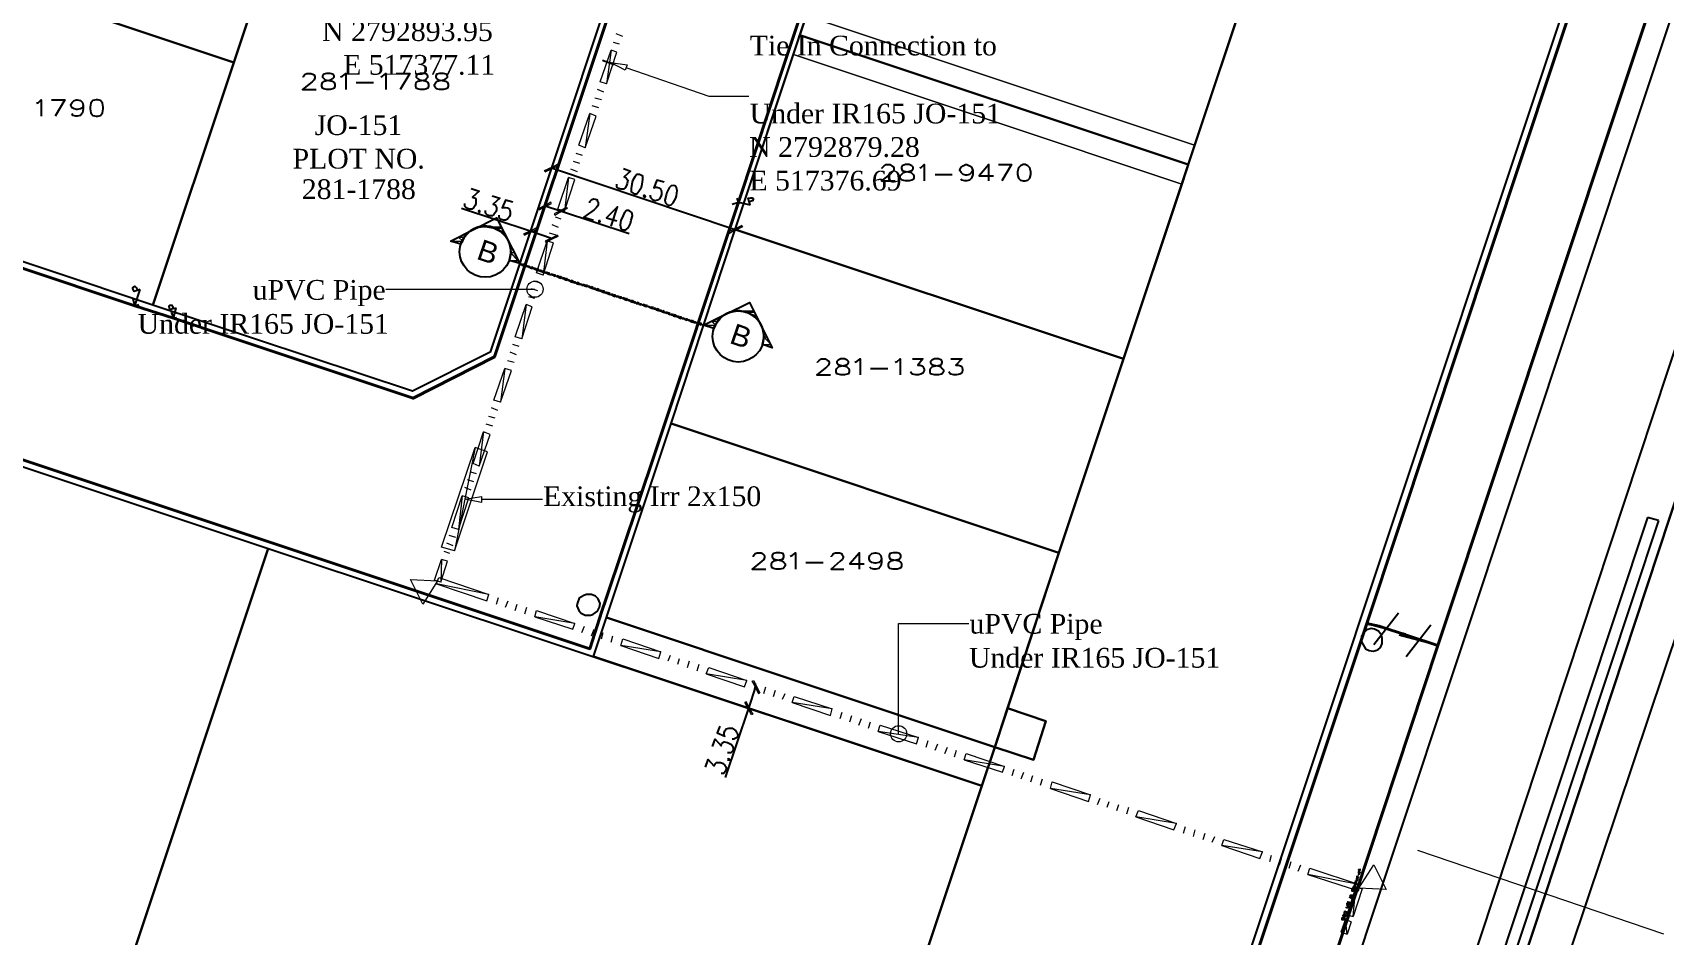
# Model space of a CAD drawing. Header units: inches. Extents: x 5 to 844, y 8 to 596.
# Drawn here: x 239 to 563.3, y 245.1 to 424.4 of the extents above; entities that cross this region are included whole.
import ezdxf

# ---------------------------------------------------------------- set-up
doc = ezdxf.new("R2010")
doc.units = ezdxf.units.IN
doc.header["$MEASUREMENT"] = 0
doc.layers.add('PDF_Geometry', color=7, linetype='Continuous')
doc.layers.add('PDF_Text', color=7, linetype='Continuous')
doc.styles.add('PDF Arial', font='arial.ttf')
doc.styles.add('PDF Times New Roman', font='times.ttf')

msp = doc.modelspace()

# ---------------------------------------------------------------- linework, layer by layer
at = {"layer": 'PDF_Geometry', "color": 5, "lineweight": 40}
for points in [[(352.15, 309.47), (352.93, 311.78), (362.7, 340.97), (379.28, 390.72), (388.67, 419.14), (403.19, 462.85), (416.05, 501.29), (427.62, 536.26), (428.91, 539.86), (441.76, 578.43), (446.13, 591.67)], [(10.69, 394.45), (19.56, 393.94), (36.14, 392.39), (52.73, 390.34), (69.18, 387.89), (85.64, 384.94), (101.97, 381.6), (118.55, 377.61), (135.01, 373.11), (151.34, 368.22), (167.53, 362.7), (170.62, 361.67), (349.71, 302.01), (350.74, 305.1), (352.15, 309.47)]]:
    msp.add_lwpolyline(points, dxfattribs=at)
at = {"layer": 'PDF_Geometry', "lineweight": 25}
for points in [[(533.04, 591.67), (532.79, 591.03), (519.93, 552.46), (507.2, 513.89), (494.35, 475.32), (481.49, 436.75), (469.92, 402.04), (467.35, 394.32), (455.78, 359.61), (442.92, 321.04), (430.19, 282.47), (353.05, 308.18), (365.91, 346.75), (378.64, 385.32), (390.21, 420.04), (392.78, 427.75), (404.35, 462.46), (417.21, 500.9), (430.06, 539.47), (442.92, 578.04), (447.42, 591.67)], [(597.33, 591.67), (448.83, 145.68), (371.7, 106.98), (427.62, 274.76), (430.19, 282.47), (437.91, 279.9), (440.35, 287.61), (432.76, 290.19), (442.92, 321.04), (455.78, 359.61), (481.49, 436.75), (494.35, 475.32), (507.2, 513.89), (519.93, 552.46), (532.79, 591.03), (533.04, 591.67)], [(233.36, 487.15), (295.07, 466.71), (346.5, 449.48), (354.21, 434.05), (329.91, 360.9), (314.48, 353.18), (262.93, 370.28), (201.22, 390.85)], [(292.76, 415.54), (292.76, 415.66), (293.01, 416.05), (293.14, 416.18), (293.53, 416.31), (294.3, 416.31), (294.69, 416.18), (294.94, 416.05), (295.07, 415.66), (295.07, 415.41), (294.94, 415.02), (294.56, 414.64), (292.63, 413.09), (295.33, 413.09)], [(297.39, 416.31), (296.87, 416.18), (296.61, 415.79), (296.61, 415.54), (296.87, 415.28), (297.13, 415.02), (297.9, 414.89), (298.54, 414.77), (298.93, 414.51), (299.06, 414.12), (299.06, 413.74), (298.93, 413.35), (298.67, 413.22), (298.16, 413.09), (297.39, 413.09), (296.87, 413.22), (296.61, 413.35), (296.49, 413.74), (296.49, 414.12), (296.61, 414.51), (297, 414.77), (297.51, 414.89), (298.29, 415.02), (298.67, 415.28), (298.93, 415.54), (298.93, 415.79), (298.67, 416.18), (298.16, 416.31), (297.39, 416.31)], [(300.21, 415.66), (300.6, 415.79), (301.24, 416.31), (301.24, 413.09)], [(308.18, 415.66), (308.57, 415.79), (309.21, 416.31), (309.21, 413.09)], [(311.27, 416.31), (313.97, 416.31), (312.04, 413.09)], [(316.03, 416.31), (315.51, 416.18), (315.26, 415.79), (315.26, 415.54), (315.51, 415.28), (315.9, 415.02), (316.67, 414.89), (317.18, 414.77), (317.57, 414.51), (317.7, 414.12), (317.7, 413.74), (317.57, 413.35), (317.31, 413.22), (316.8, 413.09), (316.03, 413.09), (315.51, 413.22), (315.26, 413.35), (315.13, 413.74), (315.13, 414.12), (315.26, 414.51), (315.64, 414.77), (316.28, 414.89), (317.06, 415.02), (317.31, 415.28), (317.57, 415.54), (317.57, 415.79), (317.31, 416.18), (316.8, 416.31), (316.03, 416.31)], [(319.88, 416.31), (319.24, 416.18), (319.11, 415.79), (319.11, 415.54), (319.24, 415.28), (319.63, 415.02), (320.4, 414.89), (321.04, 414.77), (321.43, 414.51), (321.56, 414.12), (321.56, 413.74), (321.43, 413.35), (321.17, 413.22), (320.66, 413.09), (319.88, 413.09), (319.24, 413.22), (319.11, 413.35), (318.86, 413.74), (318.86, 414.12), (319.11, 414.51), (319.5, 414.77), (320.01, 414.89), (320.78, 415.02), (321.17, 415.28), (321.43, 415.54), (321.43, 415.79), (321.17, 416.18), (320.66, 416.31), (319.88, 416.31)], [(303.3, 414.51), (306.77, 414.51)], [(239.79, 410.39), (240.17, 410.52), (240.69, 411.04), (240.69, 407.82)], [(242.75, 411.04), (245.44, 411.04), (243.52, 407.82)], [(249.04, 410.01), (248.92, 409.49), (248.53, 409.24), (247.89, 409.11), (247.76, 409.11), (247.24, 409.24), (246.86, 409.49), (246.6, 410.01), (246.6, 410.14), (246.86, 410.52), (247.24, 410.91), (247.76, 411.04), (247.89, 411.04), (248.53, 410.91), (248.92, 410.52), (249.04, 410.01), (249.04, 409.24), (248.92, 408.47), (248.53, 407.95), (247.89, 407.82), (247.63, 407.82), (246.99, 407.95), (246.86, 408.34)], [(251.62, 411.04), (250.97, 410.91), (250.59, 410.39), (250.46, 409.62), (250.46, 409.24), (250.59, 408.47), (250.97, 407.95), (251.62, 407.82), (252, 407.82), (252.52, 407.95), (252.9, 408.47), (253.03, 409.24), (253.03, 409.62), (252.9, 410.39), (252.52, 410.91), (252, 411.04), (251.62, 411.04)], [(342.13, 397.54), (342.13, 397.54)], [(342.13, 397.54), (378.64, 385.32)], [(407.82, 397.41), (407.82, 397.54), (408.08, 397.79), (408.21, 397.92), (408.59, 398.18), (409.37, 398.18), (409.75, 397.92), (410.01, 397.79), (410.14, 397.54), (410.14, 397.15), (410.01, 396.89), (409.62, 396.51), (407.69, 394.97), (410.39, 394.97)], [(412.45, 398.18), (411.81, 397.92), (411.68, 397.67), (411.68, 397.41), (411.81, 397.02), (412.19, 396.89), (412.97, 396.77), (413.61, 396.64), (413.99, 396.25), (414.12, 395.99), (414.12, 395.48), (413.99, 395.22), (413.74, 395.09), (413.22, 394.97), (412.45, 394.97), (411.81, 395.09), (411.68, 395.22), (411.42, 395.48), (411.42, 395.99), (411.68, 396.25), (412.07, 396.64), (412.58, 396.77), (413.35, 396.89), (413.74, 397.02), (413.99, 397.41), (413.99, 397.67), (413.74, 397.92), (413.22, 398.18), (412.45, 398.18)], [(415.28, 397.54), (415.66, 397.67), (416.18, 398.18), (416.18, 394.97)], [(418.36, 396.25), (421.71, 396.25)], [(425.82, 397.02), (425.56, 396.64), (425.18, 396.25), (424.66, 396.12), (424.41, 396.12), (423.89, 396.25), (423.51, 396.64), (423.25, 397.02), (423.25, 397.15), (423.51, 397.67), (423.89, 397.92), (424.41, 398.18), (424.66, 398.18), (425.18, 397.92), (425.56, 397.67), (425.82, 397.02), (425.82, 396.25), (425.56, 395.48), (425.18, 395.09), (424.66, 394.97), (424.28, 394.97), (423.64, 395.09), (423.51, 395.35)], [(429.04, 394.97), (429.04, 398.18), (427.11, 395.99), (429.94, 395.99)], [(430.96, 398.18), (433.54, 398.18), (431.61, 394.97)], [(435.85, 398.18), (435.34, 397.92), (434.95, 397.54), (434.69, 396.77), (434.69, 396.25), (434.95, 395.48), (435.34, 395.09), (435.85, 394.97), (436.24, 394.97), (436.75, 395.09), (437.14, 395.48), (437.39, 396.25), (437.39, 396.77), (437.14, 397.54), (436.75, 397.92), (436.24, 398.18), (435.85, 398.18)], [(10.69, 393.29), (12.87, 393.17), (30.23, 391.75), (33.96, 391.37), (51.31, 389.31), (68.67, 386.74), (71.88, 386.22), (89.11, 383.01), (106.21, 379.41), (110.45, 378.38), (127.42, 374.01), (144.26, 369.12), (169.98, 360.51), (285.81, 321.94), (427.62, 274.76), (371.7, 106.98)], [(342.13, 383.65), (342.13, 383.52), (337.88, 384.94), (324.26, 389.44)], [(340.84, 390.08), (340.84, 389.95)], [(343.93, 389.05), (343.93, 388.92), (340.84, 389.95)], [(322.07, 383.01), (331.2, 387.64), (335.83, 378.51), (333.77, 379.15)], [(357.55, 384.42), (343.93, 388.92)], [(324.13, 382.37), (322.07, 383.01)], [(337.88, 384.94), (337.88, 384.94)], [(378.77, 385.45), (378.77, 385.32)], [(372.34, 366.3), (381.47, 370.8), (385.97, 361.8), (384.04, 362.44)], [(374.4, 365.65), (372.34, 366.3)], [(394.97, 358.84), (394.97, 358.97), (395.22, 359.22), (395.35, 359.35), (395.74, 359.61), (396.51, 359.61), (396.89, 359.35), (397.15, 359.22), (397.28, 358.97), (397.28, 358.71), (397.15, 358.32), (396.77, 357.94), (394.84, 356.4), (397.54, 356.4)], [(399.59, 359.61), (399.08, 359.35), (398.82, 359.1), (398.82, 358.84), (399.08, 358.45), (399.47, 358.32), (400.11, 358.2), (400.75, 358.07), (401.14, 357.68), (401.27, 357.42), (401.27, 357.04), (401.14, 356.65), (400.88, 356.53), (400.37, 356.4), (399.59, 356.4), (399.08, 356.53), (398.82, 356.65), (398.69, 357.04), (398.69, 357.42), (398.82, 357.68), (399.21, 358.07), (399.85, 358.2), (400.49, 358.32), (400.88, 358.45), (401.14, 358.84), (401.14, 359.1), (400.88, 359.35), (400.37, 359.61), (399.59, 359.61)], [(402.42, 358.97), (402.81, 359.1), (403.45, 359.61), (403.45, 356.4)], [(405.51, 357.68), (408.98, 357.68)], [(410.39, 358.97), (410.78, 359.1), (411.42, 359.61), (411.42, 356.4)], [(413.87, 359.61), (415.92, 359.61), (414.89, 358.32), (415.41, 358.32), (415.79, 358.2), (415.92, 358.07), (416.18, 357.55), (416.18, 357.3), (415.92, 356.78), (415.54, 356.53), (415.02, 356.4), (414.51, 356.4), (413.87, 356.53), (413.74, 356.65), (413.48, 357.04)], [(418.24, 359.61), (417.72, 359.35), (417.46, 359.1), (417.46, 358.84), (417.72, 358.45), (418.11, 358.32), (418.88, 358.2), (419.39, 358.07), (419.78, 357.68), (420.04, 357.42), (420.04, 357.04), (419.78, 356.65), (419.65, 356.53), (419.01, 356.4), (418.24, 356.4), (417.72, 356.53), (417.46, 356.65), (417.34, 357.04), (417.34, 357.42), (417.46, 357.68), (417.85, 358.07), (418.49, 358.2), (419.26, 358.32), (419.65, 358.45), (419.78, 358.84), (419.78, 359.1), (419.65, 359.35), (419.01, 359.61), (418.24, 359.61)], [(421.45, 359.61), (423.64, 359.61), (422.48, 358.32), (422.99, 358.32), (423.38, 358.2), (423.64, 358.07), (423.76, 357.55), (423.76, 357.3), (423.64, 356.78), (423.25, 356.53), (422.61, 356.4), (422.09, 356.4), (421.45, 356.53), (421.32, 356.65), (421.06, 357.04)], [(382.24, 320.27), (382.24, 320.4), (382.37, 320.66), (382.62, 320.91), (383.01, 321.04), (383.78, 321.04), (384.04, 320.91), (384.3, 320.66), (384.42, 320.4), (384.42, 320.14), (384.3, 319.76), (383.91, 319.37), (381.98, 317.83), (384.68, 317.83)], [(386.74, 321.04), (386.22, 320.91), (385.97, 320.53), (385.97, 320.27), (386.22, 319.88), (386.61, 319.76), (387.38, 319.63), (387.89, 319.5), (388.28, 319.11), (388.54, 318.86), (388.54, 318.47), (388.28, 318.08), (388.15, 317.96), (387.51, 317.83), (386.74, 317.83), (386.22, 317.96), (385.97, 318.08), (385.84, 318.47), (385.84, 318.86), (385.97, 319.11), (386.35, 319.5), (386.99, 319.63), (387.77, 319.76), (388.15, 319.88), (388.28, 320.27), (388.28, 320.53), (388.15, 320.91), (387.51, 321.04), (386.74, 321.04)], [(389.57, 320.4), (389.95, 320.53), (390.59, 321.04), (390.59, 317.83)], [(397.79, 320.27), (397.79, 320.4), (398.05, 320.66), (398.18, 320.91), (398.57, 321.04), (399.34, 321.04), (399.72, 320.91), (399.85, 320.66), (400.11, 320.4), (400.11, 320.14), (399.85, 319.76), (399.47, 319.37), (397.67, 317.83), (400.24, 317.83)], [(403.32, 317.83), (403.32, 321.04), (401.39, 318.86), (404.22, 318.86)], [(407.69, 319.88), (407.57, 319.5), (407.18, 319.11), (406.54, 318.98), (406.41, 318.98), (405.77, 319.11), (405.38, 319.5), (405.25, 319.88), (405.25, 320.14), (405.38, 320.53), (405.77, 320.91), (406.41, 321.04), (406.54, 321.04), (407.18, 320.91), (407.57, 320.53), (407.69, 319.88), (407.69, 319.11), (407.57, 318.47), (407.18, 317.96), (406.54, 317.83), (406.15, 317.83), (405.64, 317.96), (405.38, 318.21)], [(410.01, 321.04), (409.37, 320.91), (409.24, 320.53), (409.24, 320.27), (409.37, 319.88), (409.75, 319.76), (410.52, 319.63), (411.17, 319.5), (411.55, 319.11), (411.68, 318.86), (411.68, 318.47), (411.55, 318.08), (411.29, 317.96), (410.78, 317.83), (410.01, 317.83), (409.37, 317.96), (409.24, 318.08), (409.11, 318.47), (409.11, 318.86), (409.24, 319.11), (409.62, 319.5), (410.14, 319.63), (410.91, 319.76), (411.29, 319.88), (411.55, 320.27), (411.55, 320.53), (411.29, 320.91), (410.78, 321.04), (410.01, 321.04)], [(392.65, 319.11), (396.12, 319.11)], [(350.48, 300.47), (353.05, 308.18), (430.19, 282.47), (427.62, 274.76), (350.48, 300.47)], [(376.71, 276.43), (381.34, 290.19), (382.75, 294.43)], [(382.62, 294.43), (382.62, 294.43)], [(381.21, 290.19), (381.21, 290.19)], [(430.19, 282.47), (432.76, 290.19), (440.35, 287.61), (437.91, 279.9), (430.19, 282.47)], [(502.06, 256.76), (502.45, 256.63), (502.57, 256.76)], [(502.06, 256.5), (502.45, 256.37)], [(502.19, 256.5), (502.06, 256.37), (502.06, 256.24), (502.06, 256.12), (502.19, 255.99), (502.32, 256.12), (502.32, 256.24), (502.32, 256.37)], [(502.19, 257.14), (502.19, 257.14)], [(502.19, 256.63), (502.19, 256.89)], [(502.32, 257.14), (502.57, 257.02)], [(502.45, 257.53), (502.45, 257.4), (502.57, 257.27), (502.7, 257.27), (502.7, 257.4), (502.83, 257.53), (502.7, 257.66), (502.57, 257.66), (502.45, 257.66), (502.45, 257.53)], [(502.7, 257.92), (502.57, 258.04), (502.57, 258.17), (502.7, 258.17), (502.96, 258.17)], [(502.83, 257.79), (502.57, 257.92)], [(501.16, 252.64), (500.9, 252.77), (500.9, 252.9), (500.9, 253.03), (501.03, 253.03), (501.29, 253.03)], [(501.16, 254.19), (501.16, 254.06), (501.16, 253.93), (501.29, 253.93), (501.42, 253.93), (501.55, 253.93), (501.67, 254.06), (501.67, 254.19), (501.67, 254.32), (501.55, 254.32), (501.42, 254.44), (501.29, 254.44), (501.16, 254.32), (501.16, 254.19)], [(501.42, 254.57), (501.93, 254.44)], [(501.55, 254.57), (501.55, 254.7), (501.55, 254.83), (501.67, 254.96), (501.8, 254.83), (501.8, 254.7), (501.8, 254.57), (501.67, 254.44)], [(501.8, 255.09), (501.93, 255.47), (501.8, 255.47), (501.67, 255.47), (501.67, 255.34), (501.67, 255.22), (501.8, 255.09), (501.93, 255.09), (501.93, 255.22), (502.06, 255.22), (502.06, 255.34), (502.06, 255.47)], [(502.19, 255.6), (501.8, 255.73)], [(501.93, 255.6), (501.93, 255.73), (501.93, 255.86), (501.93, 255.99)], [(499.62, 249.56), (499.62, 249.43), (499.75, 249.3), (499.87, 249.3), (500, 249.3), (500.13, 249.43), (500.13, 249.56), (500.13, 249.69), (500, 249.69), (499.87, 249.82), (499.75, 249.82), (499.75, 249.69), (499.62, 249.69), (499.62, 249.56)], [(500.39, 250.46), (500, 250.59), (500.52, 250.72), (500.13, 251.1), (500.65, 250.84)], [(500.65, 251.1), (500.13, 251.36), (500.77, 251.36), (500.39, 251.74), (500.9, 251.62)], [(501.16, 252.39), (500.65, 252.64)], [(499.49, 248.53), (499.49, 248.53), (499.49, 248.4), (499.49, 248.27), (499.49, 248.14), (499.36, 248.14), (499.23, 248.14), (499.23, 248.27), (499.23, 248.4), (499.23, 248.53), (499.36, 248.53), (499.49, 248.53), (499.62, 248.53), (499.62, 248.4), (499.75, 248.4), (499.75, 248.27), (499.75, 248.14), (499.62, 248.14)], [(499.36, 249.04), (499.36, 248.92), (499.49, 248.79), (499.62, 248.79), (499.62, 248.66), (499.75, 248.66), (499.87, 248.79), (499.87, 248.92), (500, 248.92), (499.87, 249.04), (499.75, 249.17), (499.62, 249.17), (499.49, 249.17), (499.49, 249.04), (499.36, 249.04)]]:
    msp.add_lwpolyline(points, dxfattribs=at)
at = {"layer": 'PDF_Geometry', "color": 9, "lineweight": 25, "true_color": 0xbababa}
for points in [[(597.33, 591.67), (448.83, 145.68), (371.7, 106.98), (427.62, 274.76), (430.19, 282.47), (437.91, 279.9), (440.35, 287.61), (432.76, 290.19), (442.92, 321.04), (455.78, 359.61), (481.49, 436.75), (494.35, 475.32), (507.2, 513.89), (519.93, 552.46), (532.79, 591.03), (533.04, 591.67)], [(651.45, 591.67), (616.61, 486.5), (532.53, 231.82), (458.86, 12.87), (532.53, 231.82), (616.61, 486.5), (651.45, 591.67)], [(641.43, 591.67), (469.15, 70.85)], [(486.12, 67.9), (662, 591.67)], [(217.29, 439.06), (233.36, 487.15), (295.07, 466.71), (279, 418.49), (217.29, 439.06)], [(262.93, 370.28), (279, 418.49), (295.07, 466.71), (346.5, 449.48), (354.21, 434.05), (329.91, 360.9), (314.48, 353.18), (262.93, 370.28)], [(481.49, 436.75), (468.63, 398.18), (391.49, 423.89), (404.35, 462.46), (481.49, 436.75)], [(201.22, 390.85), (217.29, 439.06), (279, 418.49), (262.93, 370.28), (201.22, 390.85)], [(468.63, 398.18), (455.78, 359.61), (378.64, 385.32), (391.49, 423.89), (468.63, 398.18)], [(365.91, 346.75), (378.64, 385.32), (455.78, 359.61), (442.92, 321.04), (365.91, 346.75)], [(87.7, 199.03), (119.71, 295.46), (144.26, 369.12), (169.98, 360.51), (285.81, 321.94), (229.89, 154.29), (145.81, 182.19), (126.52, 188.36), (107.11, 194.02), (87.7, 199.03)], [(353.05, 308.18), (365.91, 346.75), (442.92, 321.04), (430.19, 282.47), (353.05, 308.18)], [(229.89, 154.29), (285.81, 321.94), (427.62, 274.76), (371.7, 106.98), (229.89, 154.29)], [(437.91, 279.9), (430.19, 282.47), (432.76, 290.19), (440.35, 287.61), (437.91, 279.9)]]:
    msp.add_lwpolyline(points, dxfattribs=at)
at = {"layer": 'PDF_Geometry', "color": 252, "lineweight": 20, "true_color": 0x989898}
for points in [[(533.04, 591.67), (532.79, 591.03), (519.93, 552.46), (507.2, 513.89), (494.35, 475.32), (481.49, 436.75), (455.78, 359.61), (442.92, 321.04), (432.76, 290.19), (440.35, 287.61), (437.91, 279.9), (430.19, 282.47), (427.62, 274.76), (371.7, 106.98), (448.83, 145.68), (597.33, 591.67)], [(447.42, 591.67), (442.92, 578.04), (430.06, 539.47), (417.21, 500.9), (404.35, 462.46), (392.78, 427.75), (469.92, 402.04), (481.49, 436.75), (494.35, 475.32), (507.2, 513.89), (519.93, 552.46), (532.79, 591.03), (533.04, 591.67)], [(201.22, 390.85), (262.93, 370.28), (314.48, 353.18), (329.91, 360.9), (354.21, 434.05), (346.5, 449.48), (295.07, 466.71), (233.36, 487.15)], [(390.21, 420.04), (467.35, 394.32), (469.92, 402.04), (392.78, 427.75), (390.21, 420.04)], [(353.05, 308.18), (430.19, 282.47), (442.92, 321.04), (455.78, 359.61), (467.35, 394.32), (390.21, 420.04), (378.64, 385.32), (365.91, 346.75), (353.05, 308.18)], [(371.7, 106.98), (427.62, 274.76), (285.81, 321.94), (169.98, 360.51), (144.26, 369.12), (127.42, 374.01), (110.45, 378.38), (106.21, 379.41), (89.11, 383.01), (71.88, 386.22), (68.67, 386.74), (51.31, 389.31), (33.96, 391.37), (30.23, 391.75), (12.87, 393.17), (10.69, 393.29)], [(350.48, 300.47), (427.62, 274.76), (430.19, 282.47), (353.05, 308.18), (350.48, 300.47)], [(430.19, 282.47), (437.91, 279.9), (440.35, 287.61), (432.76, 290.19), (430.19, 282.47)]]:
    msp.add_lwpolyline(points, dxfattribs=at)
at = {"layer": 'PDF_Geometry', "color": 252, "lineweight": 25, "true_color": 0x989898}
for points in [[(619.18, 591.67), (485.6, 190.16), (487.28, 186.69), (485.6, 181.68)], [(559.91, 328.11), (503.86, 159.43)], [(562.1, 327.47), (559.91, 328.11)], [(562.1, 327.47), (506.05, 158.66), (500.39, 141.69)]]:
    msp.add_lwpolyline(points, dxfattribs=at)
at = {"layer": 'PDF_Geometry', "color": 212, "lineweight": 40, "true_color": 0xb800b8}
msp.add_lwpolyline([(485.99, 205.2), (488.3, 212.15), (518.26, 302.66), (566.09, 446.39), (614.55, 591.67)], dxfattribs=at)
at = {"layer": 'PDF_Geometry', "color": 6, "lineweight": 40}
for points in [[(504.12, 307.03), (553.49, 455.65), (598.74, 591.67)], [(454.11, 156.99), (504.12, 307.03)], [(504.12, 307.03), (506.56, 306.51)], [(506.56, 306.51), (518.26, 302.66)]]:
    msp.add_lwpolyline(points, dxfattribs=at)
at = {"layer": 'PDF_Geometry', "color": 3, "lineweight": 40}
msp.add_lwpolyline([(344.31, 451.53), (347.4, 450.51), (355.63, 434.18), (354.34, 430.45), (330.81, 360), (314.61, 351.77), (278.1, 363.98), (267.04, 367.71), (259.33, 370.15), (252.77, 372.34), (200.96, 389.69)], dxfattribs=at)
at = {"layer": 'PDF_Geometry', "color": 3, "lineweight": 0}
for points in [[(355.63, 422.09), (354.47, 422.48)], [(356.27, 423.64), (354.98, 424.15)], [(353.95, 420.94), (353.05, 414.25), (351.77, 414.64), (353.95, 420.94)], [(355.11, 420.55), (353.95, 420.94), (353.05, 414.25), (355.11, 420.55)], [(352.54, 412.58), (351.25, 413.09)], [(351.51, 409.49), (350.23, 409.88)], [(352.03, 411.04), (350.74, 411.42)], [(349.71, 408.34), (348.81, 401.52), (347.53, 402.04), (349.71, 408.34)], [(351, 407.82), (349.71, 408.34), (348.81, 401.52), (351, 407.82)], [(347.78, 398.44), (346.5, 398.82)], [(348.3, 399.98), (347.01, 400.37)], [(345.47, 395.61), (344.7, 388.92), (343.41, 389.31), (345.47, 395.61)], [(346.75, 395.22), (345.47, 395.61), (344.7, 388.92), (346.75, 395.22)], [(347.27, 396.77), (345.98, 397.28)], [(343.54, 385.71), (342.25, 386.22)], [(344.05, 387.38), (342.9, 387.77)], [(341.23, 383.01), (340.45, 376.2), (339.17, 376.71), (341.23, 383.01)], [(342.51, 382.62), (341.23, 383.01), (340.45, 376.2), (342.51, 382.62)], [(343.03, 384.17), (341.74, 384.55)], [(339.43, 373.11), (338.14, 373.5)], [(339.94, 374.65), (338.65, 375.04)], [(337.11, 370.41), (336.21, 363.6), (334.93, 363.98), (337.11, 370.41)], [(338.27, 369.9), (337.11, 370.41), (336.21, 363.6), (338.27, 369.9)], [(338.78, 371.57), (337.63, 371.95)], [(335.18, 360.38), (333.9, 360.9)], [(335.7, 362.05), (334.41, 362.44)], [(332.87, 357.68), (331.97, 351), (330.68, 351.38), (332.87, 357.68)], [(334.15, 357.3), (332.87, 357.68), (331.97, 351), (334.15, 357.3)], [(334.67, 358.84), (333.38, 359.22)], [(330.94, 347.78), (329.65, 348.17)], [(331.45, 349.33), (330.17, 349.84)], [(328.63, 345.08), (327.73, 338.27), (326.57, 338.78), (328.63, 345.08)], [(329.91, 344.57), (328.63, 345.08), (327.73, 338.27), (329.91, 344.57)], [(330.43, 346.24), (329.14, 346.63)], [(326.96, 342), (322.84, 321.43), (320.27, 322.2), (326.96, 342)], [(329.4, 341.1), (326.96, 342), (322.84, 321.43), (329.4, 341.1)], [(326.18, 333.51), (324.9, 334.03)], [(326.7, 335.18), (325.41, 335.57)], [(327.21, 336.73), (326.06, 337.11)], [(324.38, 332.35), (323.61, 325.67), (322.33, 326.06), (324.38, 332.35)], [(325.67, 331.97), (324.38, 332.35), (323.61, 325.67), (325.67, 331.97)], [(323.1, 324.13), (321.81, 324.51)], [(321.94, 320.91), (320.78, 321.3)], [(322.58, 322.46), (321.3, 322.97)], [(320.27, 319.76), (320.14, 315.26), (318.86, 315.64), (320.27, 319.76)], [(321.43, 319.37), (320.27, 319.76), (320.14, 315.26), (321.43, 319.37)], [(329.65, 312.81), (319.24, 314.87), (319.76, 316.16), (329.65, 312.81)], [(319.24, 314.87), (319.76, 316.16)], [(329.27, 311.53), (329.65, 312.81), (319.24, 314.87), (329.27, 311.53)], [(331.2, 310.88), (331.58, 312.17)], [(333, 310.24), (333.51, 311.53)], [(334.93, 309.6), (335.31, 310.88)], [(336.85, 308.96), (337.24, 310.24)], [(346.75, 307.03), (338.78, 308.31), (339.17, 309.6), (346.75, 307.03)], [(346.37, 305.87), (346.75, 307.03), (338.78, 308.31), (346.37, 305.87)], [(348.17, 305.23), (348.68, 306.51)], [(350.1, 304.58), (350.61, 305.87)], [(352.03, 303.94), (352.41, 305.23)], [(353.95, 303.3), (354.34, 304.58)], [(363.85, 301.37), (355.88, 302.66), (356.27, 303.94), (363.85, 301.37)], [(363.47, 300.08), (363.85, 301.37), (355.88, 302.66), (363.47, 300.08)], [(365.27, 299.57), (365.78, 300.73)], [(367.2, 298.93), (367.58, 300.08)], [(369.12, 298.29), (369.51, 299.57)], [(371.05, 297.64), (371.44, 298.93)], [(380.95, 295.71), (372.85, 297), (373.37, 298.29), (380.95, 295.71)], [(380.44, 294.43), (380.95, 295.71), (372.85, 297), (380.44, 294.43)], [(382.37, 293.79), (382.75, 295.07)], [(384.3, 293.14), (384.68, 294.43)], [(386.22, 292.5), (386.61, 293.79)], [(388.02, 291.99), (388.54, 293.14)], [(397.92, 290.06), (389.95, 291.34), (390.34, 292.5), (397.92, 290.06)], [(397.54, 288.77), (397.92, 290.06), (389.95, 291.34), (397.54, 288.77)], [(399.47, 288.13), (399.85, 289.41)], [(401.39, 287.49), (401.78, 288.77)], [(403.19, 286.84), (403.71, 288.13)], [(405.12, 286.2), (405.51, 287.49)], [(415.02, 284.4), (407.05, 285.56), (407.44, 286.84), (415.02, 284.4)], [(414.64, 283.11), (415.02, 284.4), (407.05, 285.56), (414.64, 283.11)], [(416.56, 282.47), (416.95, 283.76)], [(418.36, 281.83), (418.88, 283.11)], [(420.29, 281.19), (420.81, 282.47)], [(422.22, 280.54), (422.61, 281.83)], [(432.12, 278.61), (424.15, 279.9), (424.54, 281.19), (432.12, 278.61)], [(431.74, 277.46), (432.12, 278.61), (424.15, 279.9), (431.74, 277.46)], [(433.66, 276.81), (434.05, 278.1)], [(435.46, 276.17), (435.98, 277.46)], [(437.39, 275.53), (437.78, 276.81)], [(439.32, 274.89), (439.71, 276.17)], [(449.22, 272.96), (441.25, 274.24), (441.64, 275.53), (449.22, 272.96)], [(448.83, 271.67), (449.22, 272.96), (441.25, 274.24), (448.83, 271.67)], [(450.63, 271.03), (451.15, 272.31)], [(452.56, 270.52), (452.95, 271.67)], [(454.49, 269.87), (454.88, 271.03)], [(456.42, 269.23), (456.81, 270.52)], [(466.32, 267.3), (458.22, 268.59), (458.73, 269.87), (466.32, 267.3)], [(465.81, 266.02), (466.32, 267.3), (458.22, 268.59), (465.81, 266.02)], [(467.73, 265.37), (468.12, 266.66)], [(469.66, 264.73), (470.05, 266.02)], [(471.59, 264.09), (471.98, 265.37)], [(473.39, 263.57), (473.9, 264.73)], [(483.42, 261.64), (475.32, 262.93), (475.7, 264.09), (483.42, 261.64)], [(482.9, 260.36), (483.42, 261.64), (475.32, 262.93), (482.9, 260.36)], [(484.83, 259.72), (485.22, 261)], [(486.76, 259.07), (487.15, 260.36)], [(488.69, 258.43), (489.08, 259.72)], [(490.49, 257.79), (491, 259.07)], [(502.83, 255.09), (492.42, 257.14), (492.8, 258.43), (502.83, 255.09)], [(502.45, 253.93), (502.83, 255.09), (492.42, 257.14), (502.45, 253.93)], [(500.13, 249.17), (501.42, 248.79), (501.93, 254.7), (500.13, 249.17)], [(501.42, 248.79), (501.93, 254.7), (503.22, 254.32), (501.42, 248.79)], [(498.98, 245.7), (500.26, 245.32), (499.87, 248.27), (498.98, 245.7)], [(500.26, 245.32), (499.87, 248.27), (501.03, 247.76), (500.26, 245.32)]]:
    msp.add_lwpolyline(points, dxfattribs=at)
at = {"layer": 'PDF_Geometry', "color": 2, "lineweight": 25}
msp.add_lwpolyline([(354.6, 417.98), (352.28, 418.88)], dxfattribs=at)
at = {"layer": 'PDF_Geometry', "lineweight": 0}
for points in [[(356.78, 416.95), (353.83, 418.49), (357.17, 417.98), (356.78, 416.95)], [(356.91, 417.46), (373.37, 411.81), (381.34, 411.81)], [(343.28, 398.18), (340.84, 396.77), (340.71, 397.02), (343.28, 398.18)], [(343.41, 397.92), (343.28, 398.18), (340.84, 396.77), (343.41, 397.92)], [(342, 390.72), (339.68, 389.18), (339.55, 389.44), (342, 390.72)], [(342.13, 390.47), (342, 390.72), (339.68, 389.18), (342.13, 390.47)], [(342.64, 388.41), (342.77, 388.15), (345.08, 389.69), (342.64, 388.41)], [(342.77, 388.15), (345.08, 389.69), (345.21, 389.44), (342.77, 388.15)], [(331.2, 387.64), (327.73, 385.84), (332.1, 385.84), (331.2, 387.64)], [(377.35, 384.81), (377.48, 384.55), (379.92, 386.09), (377.35, 384.81)], [(377.48, 384.55), (379.92, 386.09), (380.05, 385.84), (377.48, 384.55)], [(323.61, 383.78), (322.07, 383.01), (324.51, 383.01), (323.61, 383.78)], [(322.07, 383.01), (324.51, 383.01), (324.13, 382.37), (322.07, 383.01)], [(323.61, 383.78), (324.9, 383.78), (325.8, 384.94), (323.61, 383.78)], [(323.61, 383.78), (324.9, 383.78), (324.51, 383.01), (323.61, 383.78)], [(324.9, 383.78), (325.8, 384.94), (325.93, 384.94), (324.9, 383.78)], [(325.8, 384.94), (325.93, 384.94), (327.21, 385.58), (325.8, 384.94)], [(325.93, 384.94), (327.21, 385.58), (327.34, 385.58), (325.93, 384.94)], [(327.21, 385.58), (327.34, 385.58), (327.73, 385.84), (327.21, 385.58)], [(327.34, 385.58), (327.73, 385.84), (329.01, 385.84), (327.34, 385.58)], [(330.43, 385.58), (332.23, 385.58), (329.01, 385.84), (330.43, 385.58)], [(332.23, 385.58), (329.01, 385.84), (332.1, 385.84), (332.23, 385.58)], [(330.55, 385.58), (332.23, 385.58), (330.43, 385.58), (330.55, 385.58)], [(332.23, 385.58), (330.43, 385.58), (332.23, 385.58)], [(331.97, 384.81), (332.61, 384.81), (330.55, 385.58), (331.97, 384.81)], [(332.61, 384.81), (330.55, 385.58), (332.23, 385.58), (332.61, 384.81)], [(333.13, 383.78), (333.13, 383.78), (331.97, 384.81), (333.13, 383.78)], [(333.13, 383.78), (331.97, 384.81), (332.61, 384.81), (333.13, 383.78)], [(333.77, 382.37), (333.9, 382.37), (333.13, 383.78), (333.77, 382.37)], [(333.9, 382.37), (333.13, 383.78), (333.9, 382.37)], [(339.04, 385.58), (336.73, 384.17), (336.6, 384.42), (339.04, 385.58)], [(339.17, 385.32), (339.04, 385.58), (336.73, 384.17), (339.17, 385.32)], [(340.84, 383.01), (340.97, 382.75), (343.28, 384.17), (340.84, 383.01)], [(340.97, 382.75), (343.28, 384.17), (343.41, 383.91), (340.97, 382.75)], [(334.03, 380.7), (334.67, 380.7), (333.77, 382.37), (334.03, 380.7)], [(334.67, 380.7), (333.77, 382.37), (333.9, 382.37), (334.67, 380.7)], [(334.03, 380.7), (333.77, 379.15), (335.44, 379.15), (334.03, 380.7)], [(334.03, 380.7), (334.67, 380.7), (335.44, 379.15), (334.03, 380.7)], [(333.77, 379.15), (335.44, 379.15), (335.83, 378.51), (333.77, 379.15)], [(336.08, 378.51), (335.7, 378.38), (335.83, 378.64), (336.08, 378.51)], [(335.95, 378.25), (336.08, 378.51), (335.7, 378.38), (335.95, 378.25)], [(336.08, 378.25), (336.21, 378.51)], [(336.73, 378.38), (336.21, 378.12), (336.34, 378.51), (336.73, 378.38)], [(336.6, 378), (336.73, 378.38), (336.21, 378.12), (336.6, 378)], [(336.73, 378), (336.73, 378.38)], [(337.24, 378.12), (336.73, 378), (336.85, 378.25), (337.24, 378.12)], [(337.11, 377.87), (337.24, 378.12), (336.73, 378), (337.11, 377.87)], [(337.24, 377.87), (337.37, 378.12)], [(337.75, 378), (337.37, 377.87), (337.37, 378.12), (337.75, 378)], [(337.75, 377.74), (337.75, 378), (337.37, 377.87), (337.75, 377.74)], [(337.75, 377.61), (337.88, 378)], [(338.27, 377.48), (338.4, 377.87), (337.88, 377.61), (338.27, 377.48)], [(338.4, 377.87), (337.88, 377.61), (338.01, 377.87), (338.4, 377.87)], [(338.4, 377.48), (338.53, 377.74)], [(338.91, 377.61), (338.53, 377.48), (338.53, 377.74), (338.91, 377.61)], [(338.78, 377.35), (338.91, 377.61), (338.53, 377.48), (338.78, 377.35)], [(338.91, 377.22), (339.04, 377.61)], [(339.55, 377.48), (339.04, 377.22), (339.17, 377.61), (339.55, 377.48)], [(339.43, 377.1), (339.55, 377.48), (339.04, 377.22), (339.43, 377.1)], [(340.07, 377.22), (339.55, 377.1), (339.68, 377.35), (340.07, 377.22)], [(339.55, 377.1), (339.55, 377.35)], [(339.94, 376.97), (340.07, 377.22), (339.55, 377.1), (339.94, 376.97)], [(340.07, 376.84), (340.2, 377.22)], [(340.71, 377.1), (340.2, 376.84), (340.33, 377.22), (340.71, 377.1)], [(340.58, 376.71), (340.71, 377.1), (340.2, 376.84), (340.58, 376.71)], [(340.58, 376.71), (340.71, 376.97)], [(341.23, 376.84), (340.71, 376.71), (340.84, 376.97), (341.23, 376.84)], [(341.1, 376.58), (341.23, 376.84), (340.71, 376.71), (341.1, 376.58)], [(341.23, 376.45), (341.35, 376.84)], [(341.74, 376.71), (341.35, 376.45), (341.35, 376.84), (341.74, 376.71)], [(341.74, 376.32), (341.74, 376.71), (341.35, 376.45), (341.74, 376.32)], [(341.74, 376.32), (341.87, 376.58)], [(342.38, 376.45), (341.87, 376.32), (342, 376.58), (342.38, 376.45)], [(342.25, 376.2), (342.38, 376.45), (341.87, 376.32), (342.25, 376.2)], [(342.38, 376.07), (342.51, 376.45)], [(342.9, 376.32), (342.51, 376.07), (342.51, 376.45), (342.9, 376.32)], [(342.77, 375.94), (342.9, 376.32), (342.51, 376.07), (342.77, 375.94)], [(342.9, 375.94), (343.03, 376.2)], [(343.54, 376.07), (343.03, 375.94), (343.15, 376.2), (343.54, 376.07)], [(335.44, 373.37), (318.6, 373.37), (309.21, 373.37)], [(338.78, 373.37), (335.44, 373.37)], [(343.41, 375.81), (343.54, 376.07), (343.03, 375.94), (343.41, 375.81)], [(344.05, 375.94), (343.54, 375.68), (343.67, 376.07), (344.05, 375.94)], [(343.54, 375.81), (343.54, 376.07)], [(343.93, 375.55), (344.05, 375.94), (343.54, 375.68), (343.93, 375.55)], [(344.05, 375.55), (344.18, 375.94)], [(344.7, 375.68), (344.18, 375.55), (344.31, 375.81), (344.7, 375.68)], [(344.57, 375.42), (344.7, 375.68), (344.18, 375.55), (344.57, 375.42)], [(344.57, 375.42), (344.7, 375.68)], [(345.21, 375.55), (344.7, 375.3), (344.83, 375.68), (345.21, 375.55)], [(345.08, 375.17), (345.21, 375.55), (344.7, 375.3), (345.08, 375.17)], [(345.21, 375.17), (345.34, 375.55)], [(345.73, 375.3), (345.34, 375.17), (345.34, 375.42), (345.73, 375.3)], [(345.73, 375.04), (345.73, 375.3), (345.34, 375.17), (345.73, 375.04)], [(345.73, 375.04), (345.85, 375.3)], [(346.37, 375.17), (345.85, 374.91), (345.98, 375.3), (346.37, 375.17)], [(346.24, 374.78), (346.37, 375.17), (345.85, 374.91), (346.24, 374.78)], [(346.37, 374.78), (346.5, 375.17)], [(346.88, 374.91), (346.37, 374.78), (346.5, 375.04), (346.88, 374.91)], [(346.75, 374.65), (346.88, 374.91), (346.37, 374.78), (346.75, 374.65)], [(346.88, 374.65), (347.01, 374.91)], [(347.53, 374.78), (347.01, 374.52), (347.14, 374.91), (347.53, 374.78)], [(347.4, 374.4), (347.53, 374.78), (347.01, 374.52), (347.4, 374.4)], [(347.53, 374.4), (347.53, 374.78)], [(348.04, 374.52), (347.53, 374.4), (347.65, 374.65), (348.04, 374.52)], [(347.91, 374.27), (348.04, 374.52), (347.53, 374.4), (347.91, 374.27)], [(348.04, 374.27), (348.17, 374.52)], [(348.68, 374.4), (348.17, 374.14), (348.3, 374.52), (348.68, 374.4)], [(348.55, 374.14), (348.68, 374.4), (348.17, 374.14), (348.55, 374.14)], [(348.55, 374.01), (348.68, 374.4)], [(349.07, 373.88), (349.2, 374.27), (348.68, 374.01), (349.07, 373.88)], [(349.2, 374.27), (348.68, 374.01), (348.81, 374.27), (349.2, 374.27)], [(349.2, 373.88), (349.33, 374.14)], [(349.71, 374.01), (349.33, 373.88), (349.33, 374.14), (349.71, 374.01)], [(349.71, 373.75), (349.71, 374.01), (349.33, 373.88), (349.71, 373.75)], [(349.71, 373.62), (349.84, 374.01)], [(350.35, 373.88), (349.84, 373.62), (349.97, 374.01), (350.35, 373.88)], [(350.23, 373.5), (350.35, 373.88), (349.84, 373.62), (350.23, 373.5)], [(350.87, 373.62), (350.35, 373.5), (350.48, 373.75), (350.87, 373.62)], [(350.35, 373.5), (350.48, 373.75)], [(350.74, 373.37), (350.87, 373.62), (350.35, 373.5), (350.74, 373.37)], [(350.87, 373.24), (351, 373.62)], [(351.51, 373.5), (351, 373.24), (351.13, 373.62), (351.51, 373.5)], [(351.38, 373.11), (351.51, 373.5), (351, 373.24), (351.38, 373.11)], [(352.03, 373.24), (351.51, 373.11), (351.64, 373.37), (352.03, 373.24)], [(351.51, 373.11), (351.51, 373.37)], [(351.9, 372.98), (352.03, 373.24), (351.51, 373.11), (351.9, 372.98)], [(352.03, 372.85), (352.15, 373.24)], [(352.67, 373.11), (352.15, 372.85), (352.28, 373.24), (352.67, 373.11)], [(352.54, 372.72), (352.67, 373.11), (352.15, 372.85), (352.54, 372.72)], [(352.54, 372.72), (352.67, 372.98)], [(353.18, 372.85), (352.67, 372.72), (352.8, 372.98), (353.18, 372.85)], [(353.05, 372.6), (353.18, 372.85), (352.67, 372.72), (353.05, 372.6)], [(353.18, 372.47), (353.31, 372.85)], [(353.7, 372.72), (353.31, 372.47), (353.31, 372.85), (353.7, 372.72)], [(353.7, 372.34), (353.7, 372.72), (353.31, 372.47), (353.7, 372.34)], [(353.7, 372.34), (353.83, 372.6)], [(354.34, 372.47), (353.83, 372.34), (353.95, 372.6), (354.34, 372.47)], [(354.21, 372.21), (354.34, 372.47), (353.83, 372.34), (354.21, 372.21)], [(354.85, 372.34), (354.34, 372.08), (354.47, 372.47), (354.85, 372.34)], [(354.34, 372.21), (354.47, 372.47)], [(354.73, 371.95), (354.85, 372.34), (354.34, 372.08), (354.73, 371.95)], [(354.85, 371.95), (354.98, 372.34)], [(355.5, 372.08), (354.98, 371.95), (355.11, 372.21), (355.5, 372.08)], [(355.37, 371.82), (355.5, 372.08), (354.98, 371.95), (355.37, 371.82)], [(356.01, 371.95), (355.5, 371.7), (355.63, 372.08), (356.01, 371.95)], [(355.5, 371.82), (355.5, 372.08)], [(355.88, 371.57), (356.01, 371.95), (355.5, 371.7), (355.88, 371.57)], [(356.01, 371.57), (356.14, 371.95)], [(356.65, 371.7), (356.14, 371.57), (356.27, 371.82), (356.65, 371.7)], [(356.53, 371.44), (356.65, 371.7), (356.14, 371.57), (356.53, 371.44)], [(356.53, 371.44), (356.65, 371.7)], [(357.17, 371.57), (356.65, 371.31), (356.78, 371.7), (357.17, 371.57)], [(357.04, 371.18), (357.17, 371.57), (356.65, 371.31), (357.04, 371.18)], [(357.17, 371.18), (357.3, 371.57)], [(357.68, 371.31), (357.3, 371.18), (357.3, 371.44), (357.68, 371.31)], [(357.68, 371.05), (357.68, 371.31), (357.3, 371.18), (357.68, 371.05)], [(357.68, 371.05), (357.81, 371.31)], [(358.32, 371.18), (357.81, 370.92), (357.94, 371.31), (358.32, 371.18)], [(358.2, 370.8), (358.32, 371.18), (357.81, 370.92), (358.2, 370.8)], [(358.32, 370.8), (358.45, 371.18)], [(358.84, 370.92), (358.32, 370.8), (358.45, 371.05), (358.84, 370.92)], [(358.71, 370.67), (358.84, 370.92), (358.32, 370.8), (358.71, 370.67)], [(358.84, 370.67), (358.97, 370.92)], [(359.48, 370.8), (358.97, 370.54), (359.1, 370.92), (359.48, 370.8)], [(359.35, 370.54), (359.48, 370.8), (358.97, 370.54), (359.35, 370.54)], [(359.48, 370.41), (359.48, 370.8)], [(360, 370.54), (359.48, 370.41), (359.61, 370.67), (360, 370.54)], [(359.87, 370.28), (360, 370.54), (359.48, 370.41), (359.87, 370.28)], [(360, 370.28), (360.12, 370.54)], [(360.64, 370.41), (360.12, 370.28), (360.25, 370.54), (360.64, 370.41)], [(360.51, 370.15), (360.64, 370.41), (360.12, 370.28), (360.51, 370.15)], [(360.51, 370.02), (360.64, 370.41)], [(361.15, 370.28), (360.64, 370.02), (360.77, 370.41), (361.15, 370.28)], [(361.02, 369.9), (361.15, 370.28), (360.64, 370.02), (361.02, 369.9)], [(361.15, 369.9), (361.28, 370.15)], [(361.67, 370.02), (361.28, 369.9), (361.28, 370.15), (361.67, 370.02)], [(361.67, 369.77), (361.67, 370.02), (361.28, 369.9), (361.67, 369.77)], [(361.67, 369.64), (361.8, 370.02)], [(362.31, 369.9), (361.8, 369.64), (361.92, 370.02), (362.31, 369.9)], [(362.18, 369.51), (362.31, 369.9), (361.8, 369.64), (362.18, 369.51)], [(362.82, 369.64), (362.31, 369.51), (362.44, 369.77), (362.82, 369.64)], [(362.31, 369.51), (362.44, 369.77)], [(362.7, 369.38), (362.82, 369.64), (362.31, 369.51), (362.7, 369.38)], [(362.82, 369.25), (362.95, 369.64)], [(363.47, 369.51), (362.95, 369.25), (363.08, 369.64), (363.47, 369.51)], [(381.47, 370.8), (378, 369.12), (382.37, 369.12), (381.47, 370.8)], [(363.34, 369.12), (363.47, 369.51), (362.95, 369.25), (363.34, 369.12)], [(363.98, 369.25), (363.47, 369.12), (363.6, 369.38), (363.98, 369.25)], [(363.47, 369.12), (363.47, 369.38)], [(363.85, 369), (363.98, 369.25), (363.47, 369.12), (363.85, 369)], [(363.98, 368.87), (364.11, 369.25)], [(364.5, 369.12), (364.11, 368.87), (364.24, 369.25), (364.5, 369.12)], [(364.5, 368.74), (364.5, 369.12), (364.11, 368.87), (364.5, 368.74)], [(364.5, 368.74), (364.62, 369)], [(365.14, 368.87), (364.62, 368.74), (364.75, 369), (365.14, 368.87)], [(365.01, 368.61), (365.14, 368.87), (364.62, 368.74), (365.01, 368.61)], [(365.14, 368.61), (365.27, 368.87)], [(365.65, 368.74), (365.27, 368.48), (365.27, 368.87), (365.65, 368.74)], [(365.65, 368.35), (365.65, 368.74), (365.27, 368.48), (365.65, 368.35)], [(365.65, 368.35), (365.78, 368.61)], [(366.3, 368.48), (365.78, 368.35), (365.91, 368.61), (366.3, 368.48)], [(366.17, 368.22), (366.3, 368.48), (365.78, 368.35), (366.17, 368.22)], [(366.81, 368.35), (366.3, 368.1), (366.42, 368.48), (366.81, 368.35)], [(366.3, 368.22), (366.42, 368.48)], [(366.68, 367.97), (366.81, 368.35), (366.3, 368.1), (366.68, 367.97)], [(366.81, 367.97), (366.94, 368.35)], [(367.45, 368.1), (366.94, 367.97), (367.07, 368.22), (367.45, 368.1)], [(367.32, 367.84), (367.45, 368.1), (366.94, 367.97), (367.32, 367.84)], [(367.97, 367.97), (367.45, 367.71), (367.58, 368.1), (367.97, 367.97)], [(367.45, 367.84), (367.45, 368.1)], [(367.84, 367.58), (367.97, 367.97), (367.45, 367.71), (367.84, 367.58)], [(367.97, 367.58), (368.1, 367.97)], [(368.48, 367.71), (368.1, 367.58), (368.22, 367.84), (368.48, 367.71)], [(368.48, 367.45), (368.48, 367.71), (368.1, 367.58), (368.48, 367.45)], [(368.48, 367.45), (368.61, 367.71)], [(369.12, 367.58), (368.61, 367.32), (368.74, 367.71), (369.12, 367.58)], [(369, 367.2), (369.12, 367.58), (368.61, 367.32), (369, 367.2)], [(369.12, 367.2), (369.25, 367.58)], [(369.64, 367.32), (369.25, 367.2), (369.25, 367.45), (369.64, 367.32)], [(369.64, 367.07), (369.64, 367.32), (369.25, 367.2), (369.64, 367.07)], [(369.64, 367.07), (369.77, 367.32)], [(370.28, 367.2), (369.77, 366.94), (369.9, 367.32), (370.28, 367.2)], [(370.15, 366.81), (370.28, 367.2), (369.77, 366.94), (370.15, 366.81)], [(370.28, 366.81), (370.41, 367.2)], [(370.8, 366.94), (370.28, 366.81), (370.41, 367.07), (370.8, 366.94)], [(370.67, 366.68), (370.8, 366.94), (370.28, 366.81), (370.67, 366.68)], [(370.8, 366.68), (370.92, 366.94)], [(371.44, 366.81), (370.92, 366.68), (371.05, 366.94), (371.44, 366.81)], [(371.31, 366.55), (371.44, 366.81), (370.92, 366.68), (371.31, 366.55)], [(371.95, 366.68), (371.44, 366.42), (371.57, 366.81), (371.95, 366.68)], [(371.44, 366.42), (371.44, 366.81)], [(371.82, 366.3), (371.95, 366.68), (371.44, 366.42), (371.82, 366.3)], [(371.95, 366.3), (372.08, 366.55)], [(372.47, 366.42), (372.08, 366.3), (372.21, 366.55), (372.47, 366.42)], [(372.34, 366.17), (372.47, 366.42), (372.08, 366.3), (372.34, 366.17)], [(373.88, 367.07), (372.34, 366.3), (374.78, 366.3), (373.88, 367.07)], [(373.88, 367.07), (375.17, 367.07), (376.07, 368.22), (373.88, 367.07)], [(373.88, 367.07), (375.17, 367.07), (374.78, 366.3), (373.88, 367.07)], [(375.17, 367.07), (376.07, 368.22), (376.2, 368.22), (375.17, 367.07)], [(376.07, 368.22), (376.2, 368.22), (377.48, 368.87), (376.07, 368.22)], [(376.2, 368.22), (377.48, 368.87), (377.61, 368.87), (376.2, 368.22)], [(377.48, 368.87), (377.61, 368.87), (378, 369.12), (377.48, 368.87)], [(377.61, 368.87), (378, 369.12), (379.28, 369.12), (377.61, 368.87)], [(380.7, 368.87), (382.5, 368.87), (379.28, 369.12), (380.7, 368.87)], [(382.5, 368.87), (379.28, 369.12), (382.37, 369.12), (382.5, 368.87)], [(380.82, 368.87), (382.5, 368.87), (380.7, 368.87), (380.82, 368.87)], [(382.5, 368.87), (380.7, 368.87), (382.5, 368.87)], [(382.24, 368.1), (382.88, 368.1), (380.82, 368.87), (382.24, 368.1)], [(382.88, 368.1), (380.82, 368.87), (382.5, 368.87), (382.88, 368.1)], [(383.4, 366.94), (383.4, 366.94), (382.24, 368.1), (383.4, 366.94)], [(383.4, 366.94), (382.24, 368.1), (382.88, 368.1), (383.4, 366.94)], [(384.04, 365.52), (384.17, 365.52), (383.4, 366.94), (384.04, 365.52)], [(384.17, 365.52), (383.4, 366.94), (384.17, 365.52)], [(372.34, 366.3), (374.78, 366.3), (374.4, 365.65), (372.34, 366.3)], [(384.3, 363.98), (384.94, 363.98), (384.04, 365.52), (384.3, 363.98)], [(384.94, 363.98), (384.04, 365.52), (384.17, 365.52), (384.94, 363.98)], [(384.3, 363.98), (384.04, 362.44), (385.71, 362.44), (384.3, 363.98)], [(384.3, 363.98), (384.94, 363.98), (385.71, 362.44), (384.3, 363.98)], [(384.04, 362.44), (385.71, 362.44), (385.97, 361.8), (384.04, 362.44)], [(328.24, 331.07), (324.9, 331.71), (328.24, 332.23), (328.24, 331.07)], [(328.24, 331.71), (337.11, 331.71), (340.33, 331.71)], [(411.04, 288.26), (411.04, 307.03), (425.05, 307.03)], [(383.52, 293.27), (381.98, 295.59), (382.24, 295.71), (383.52, 293.27)], [(383.27, 293.14), (383.52, 293.27), (381.98, 295.59), (383.27, 293.14)], [(380.82, 291.47), (380.57, 291.34), (382.11, 289.03), (380.82, 291.47)], [(380.57, 291.34), (382.11, 289.03), (381.85, 288.9), (380.57, 291.34)], [(411.04, 285.04), (411.04, 288.26)]]:
    msp.add_lwpolyline(points, dxfattribs=at)
at = {"layer": 'PDF_Geometry', "color": 5, "lineweight": 25}
for points in [[(356.4, 397.41), (357.81, 396.89), (356.53, 395.74), (356.91, 395.61), (357.17, 395.22), (357.3, 395.09), (357.17, 394.45), (357.04, 394.07), (356.78, 393.55), (356.4, 393.29), (355.88, 393.29), (355.5, 393.42), (355.11, 393.68), (355.11, 393.94), (355.11, 394.32)], [(359.61, 396.25), (359.1, 396.25), (358.71, 395.74), (358.2, 394.97), (358.07, 394.32), (357.94, 393.42), (357.94, 392.78), (358.32, 392.52), (358.58, 392.39), (359.1, 392.39), (359.48, 392.91), (360, 393.68), (360.12, 394.32), (360.25, 395.22), (360.25, 395.87), (359.87, 396.12), (359.61, 396.25)], [(326.18, 393.42), (327.73, 392.91), (326.44, 391.75), (326.83, 391.62), (327.08, 391.37), (327.08, 391.11), (327.08, 390.47), (326.96, 390.08), (326.7, 389.69), (326.31, 389.31), (325.8, 389.31), (325.41, 389.44), (325.03, 389.82), (324.9, 389.95), (324.9, 390.47)], [(364.5, 394.71), (363.08, 395.09), (362.44, 393.55), (362.7, 393.68), (363.08, 393.68), (363.47, 393.55), (363.85, 393.29), (363.98, 392.78), (363.98, 392.27), (363.85, 391.88), (363.6, 391.37), (363.21, 391.11), (362.7, 390.98), (362.31, 391.11), (361.92, 391.49), (361.8, 391.75), (361.8, 392.14)], [(366.42, 394.07), (365.91, 393.94), (365.52, 393.55), (365.01, 392.65), (364.88, 392.14), (364.62, 391.11), (364.75, 390.59), (365.14, 390.21), (365.4, 390.08), (365.91, 390.21), (366.3, 390.59), (366.81, 391.49), (366.94, 392.01), (367.07, 393.04), (366.94, 393.55), (366.68, 393.94), (366.42, 394.07)], [(330.3, 392.01), (331.84, 391.49), (330.55, 390.34), (330.94, 390.21), (331.07, 389.95), (331.2, 389.69), (331.2, 389.18), (331.07, 388.79), (330.68, 388.28), (330.3, 388.02), (329.91, 388.02), (329.4, 388.15), (329.14, 388.41), (329.01, 388.67), (329.01, 389.05)], [(334.41, 390.72), (333, 391.11), (332.35, 389.57), (332.48, 389.69), (333, 389.69), (333.38, 389.57), (333.77, 389.31), (333.9, 388.79), (333.9, 388.28), (333.77, 387.89), (333.38, 387.38), (333, 387.12), (332.61, 387.12), (332.1, 387.25), (331.84, 387.51), (331.71, 387.77), (331.71, 388.15)], [(360.64, 392.14), (360.38, 392.01), (360.51, 391.75), (360.77, 391.88), (360.64, 392.14)], [(327.86, 389.05), (327.6, 388.92), (327.73, 388.67), (327.86, 388.79), (327.86, 389.05)], [(375.55, 286.59), (375.04, 285.3), (376.58, 284.66), (376.45, 284.79), (376.45, 285.3), (376.58, 285.69), (376.84, 286.07), (377.35, 286.2), (378, 286.2), (378.25, 286.07), (378.77, 285.69), (379.02, 285.3), (379.15, 284.79), (379.02, 284.4), (378.64, 284.14), (378.38, 284.01), (378, 284.01)], [(374.14, 282.6), (374.65, 284.01), (375.81, 282.73), (375.94, 283.24), (376.2, 283.37), (376.45, 283.5), (377.1, 283.37), (377.35, 283.24), (377.87, 282.99), (378.12, 282.6), (378.25, 282.09), (378.12, 281.7), (377.74, 281.31), (377.48, 281.31), (377.1, 281.31)], [(372.72, 278.49), (373.24, 280.03), (374.4, 278.74), (374.65, 279.13), (374.91, 279.39), (375.04, 279.39), (375.68, 279.39), (376.07, 279.26), (376.58, 278.87), (376.84, 278.49), (376.84, 278.1), (376.71, 277.71), (376.45, 277.33), (376.2, 277.2), (375.81, 277.2)], [(377.1, 280.03), (377.22, 279.9), (377.48, 279.9), (377.35, 280.16), (377.1, 280.03)]]:
    msp.add_lwpolyline(points, dxfattribs=at)
at = {"layer": 'PDF_Geometry', "color": 1, "lineweight": 25}
for points in [[(349.71, 390.59), (349.71, 390.85), (349.97, 391.11), (350.23, 391.24), (350.48, 391.37), (351.13, 391.24), (351.25, 390.85), (351.38, 390.72), (351.38, 390.21), (351.25, 389.95), (351, 389.57), (350.61, 389.18), (348.55, 387.77), (350.48, 387.12)], [(353.95, 385.97), (355.24, 389.82), (353.05, 387.64), (355.11, 386.99)], [(378, 390.34), (379.28, 390.72), (379.02, 391.49)], [(351.64, 387.12), (351.51, 386.99), (351.51, 386.74), (351.77, 386.87), (351.64, 387.12)], [(357.42, 389.05), (357.04, 389.05), (356.53, 388.54), (356.14, 387.64), (355.88, 387.12), (355.75, 386.22), (355.88, 385.58), (356.14, 385.2), (356.4, 385.2), (356.91, 385.2), (357.42, 385.71), (357.81, 386.48), (357.94, 387.12), (358.2, 388.02), (358.07, 388.67), (357.68, 388.92), (357.42, 389.05)], [(258.94, 371.44), (259.33, 370.15), (260.1, 370.41)], [(266.53, 368.87), (267.04, 367.71), (267.69, 367.84)], [(347.53, 309.6), (348.04, 309.08), (348.81, 308.7), (349.84, 308.7), (350.35, 308.83), (351.25, 309.47), (351.64, 310.24), (351.77, 311.01), (351.38, 311.91), (350.87, 312.43), (350.1, 312.81), (349.07, 312.81), (348.55, 312.56), (347.65, 312.04), (347.27, 311.14), (347.14, 310.5), (347.53, 309.6)], [(506.3, 301.76), (506.82, 302.27), (507.2, 303.04), (507.2, 304.07), (507.07, 304.71), (506.43, 305.48), (505.66, 305.87), (505.02, 306), (504.12, 305.74), (503.6, 305.23), (503.09, 304.46), (503.09, 303.43), (503.35, 302.91), (503.86, 302.01), (504.63, 301.63), (505.4, 301.5), (506.3, 301.76)]]:
    msp.add_lwpolyline(points, dxfattribs=at)
at = {"layer": 'PDF_Geometry', "color": 4, "lineweight": 25}
for points in [[(379.28, 390.72), (381.6, 390.21)], [(259.33, 370.15), (260.36, 373.37)], [(267.04, 367.71), (267.56, 369.64)]]:
    msp.add_lwpolyline(points, dxfattribs=at)
at = {"layer": 'PDF_Geometry', "color": 6, "lineweight": 25}
for points in [[(381.6, 390.21), (381.21, 391.49), (381.72, 391.62), (381.98, 391.62), (381.98, 391.49), (382.11, 391.49), (382.24, 391.24), (382.11, 391.11), (382.11, 390.98), (381.98, 390.98), (381.34, 390.72)], [(260.36, 373.37), (259.2, 372.98), (258.94, 373.5), (258.94, 373.75), (259.07, 373.75), (259.07, 373.88), (259.33, 374.01), (259.46, 373.88), (259.59, 373.75), (259.84, 373.24)], [(267.56, 369.64), (266.27, 369.38), (266.14, 369.9), (266.14, 370.15), (266.27, 370.28), (266.4, 370.28), (266.66, 370.28), (266.79, 370.02), (266.92, 369.51)], [(510.42, 309.08), (505.53, 302.78)], [(504.12, 307.03), (511.83, 304.97)], [(511.96, 300.47), (516.85, 306.77)], [(518.26, 302.66), (510.55, 304.71)]]:
    msp.add_lwpolyline(points, dxfattribs=at)
at = {"layer": 'PDF_Geometry', "color": 92, "lineweight": 0, "true_color": 0x00b800}
for points in [[(316.54, 310.88), (314.1, 315.77), (319.5, 315.51), (316.54, 310.88)], [(505.53, 259.07), (507.97, 254.19), (502.57, 254.44), (505.53, 259.07)]]:
    msp.add_lwpolyline(points, dxfattribs=at)
at = {"layer": 'PDF_Geometry', "color": 6, "lineweight": 20}
msp.add_lwpolyline([(563.13, 245.32), (514.27, 261.9)], dxfattribs=at)
at = {"layer": 'PDF_Geometry', "lineweight": 25}
for centre in [(328.95, 380.89), (379.22, 364.05)]:
    msp.add_circle(centre, 5.08, dxfattribs=at)
at = {"layer": 'PDF_Geometry', "lineweight": 0}
for centre in [(338.85, 373.43), (411.1, 285.11)]:
    msp.add_circle(centre, 1.61, dxfattribs=at)
at = {"layer": 'PDF_Geometry', "lineweight": 25}
for centre, start, end in [((328.95, 380.89), 341.5811, 161.5933), ((379.22, 364.05), 341.5814, 161.5927)]:
    msp.add_arc(centre, 5.08, start, end, dxfattribs=at)

# ---------------------------------------------------------------- texts
at = {"layer": 'PDF_Text', "char_height": 3.9182, "attachment_point": 7, "style": 'PDF Times New Roman'}
for s, insert in [('\\W1.001639;N 2792893.95', (296.54, 422.66)), ('\\W0.999494;Tie In Connection to', (381.51, 419.82)), ('\\W0.999301;E 517377.11', (300.72, 415.97)), ('\\W0.999284;Under IR165 JO-151', (381.5, 406.32)), ('\\W1.001546;N 2792879.28', (381.39, 399.64)), ('\\W0.999270;E 517376.69', (381.46, 392.96)), ('\\W0.999184;uPVC Pipe', (282.73, 370.07)), ('\\W0.999284;Under IR165 JO-151', (259.88, 364.53)), ('\\W0.999350;Existing Irr 2x150', (340.44, 329.05)), ('\\W0.999184;uPVC Pipe', (425.18, 303.73)), ('\\W0.999284;Under IR165 JO-151', (425.08, 298.19))]:
    msp.add_mtext(s, dxfattribs=dict(at, insert=insert))
at = {"layer": 'PDF_Text', "color": 252, "true_color": 0x989898, "char_height": 3.9182, "attachment_point": 7, "style": 'PDF Times New Roman'}
for s, insert in [('\\W0.999119;JO-151', (295.06, 404.01)), ('\\W0.998971;PLOT NO.', (290.67, 397.32)), ('\\W0.999160;281-1788', (292.5, 391.29))]:
    msp.add_mtext(s, dxfattribs=dict(at, insert=insert))
at = {"layer": 'PDF_Text', "char_height": 4.1422, "attachment_point": 7, "rotation": 340.9713, "style": 'PDF Arial'}
for insert in [(326.99, 379.52), (377.26, 362.81)]:
    msp.add_mtext('\\W1.013706;B', dxfattribs=dict(at, insert=insert))

doc.saveas('drawing.dxf')
